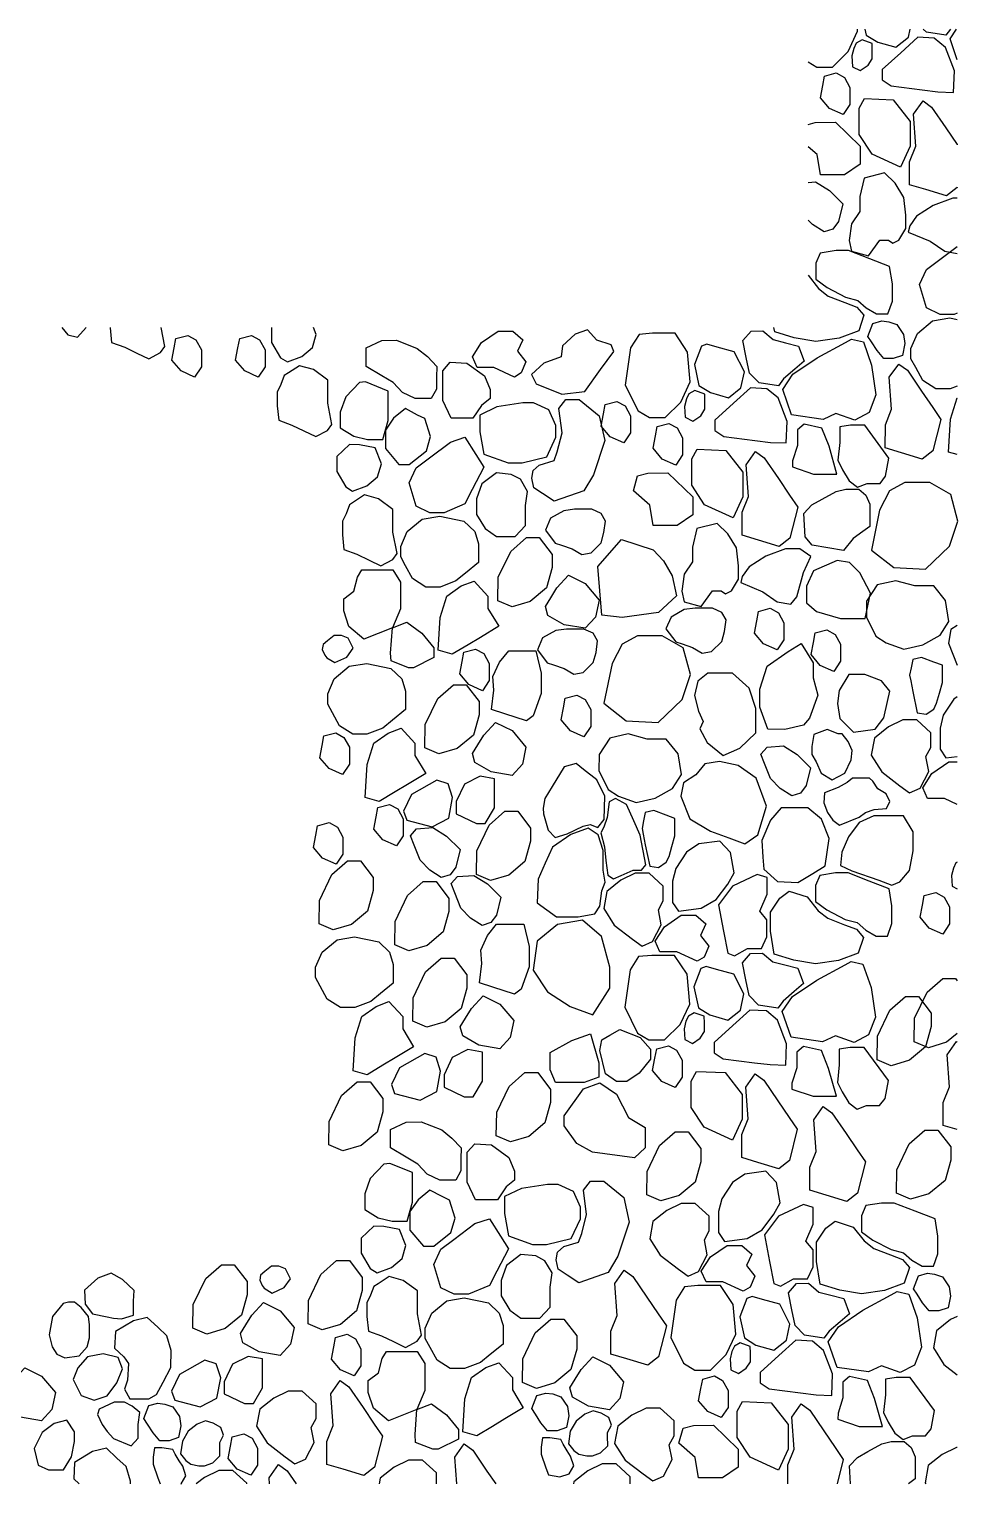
# Model space of a CAD drawing. Header units: millimetres. Extents: x -251401 to 377140, y -30451 to 275830.
# Drawn here: x 10486 to 12976, y -15117 to -11217 of the extents above; entities that cross this region are included whole.
import ezdxf

# ---------------------------------------------------------------- set-up
doc = ezdxf.new("R2010")
doc.units = ezdxf.units.MM

msp = doc.modelspace()

# ---------------------------------------------------------------- linework, layer by layer
at = {"layer": 'Defpoints', "color": 8}
for points in [[(12573.945, -11304.531), (12597.393, -11318.591), (12639.27, -11318.591), (12681.147, -11277.348), (12706.637, -11222.762), (12706.102, -11216.882)], [(12726.526, -11216.882), (12729.89, -11232.729), (12760.902, -11251.668), (12809.142, -11265.442), (12842.738, -11238.755), (12847.376, -11216.882)], [(12955.289, -11216.882), (12943.045, -11233.48), (12891.077, -11225.242), (12882.827, -11216.882)], [(12973.945, -11298.843), (12954.826, -11242.864), (12972.159, -11216.882)], [(12973.945, -11641.016), (12973.709, -11641.941), (12945.272, -11664.044), (12889.452, -11647.204), (12846.181, -11634.15), (12846.27, -11572.475), (12863.122, -11530.374), (12856.84, -11444.943), (12882.079, -11409.333), (12905.25, -11426.173), (12943.166, -11481.957), (12973.232, -11526.193), (12973.945, -11527.242)], [(12573.945, -11472.301), (12593.385, -11467.089), (12647.065, -11466.267), (12713.388, -11530.597), (12713.388, -11579.332), (12671.449, -11607.598), (12607.076, -11607.598), (12598.183, -11553.4), (12573.945, -11532.205)], [(12573.945, -11628.088), (12594.236, -11626.568), (12630.963, -11649.575), (12667.142, -11685.183), (12655.63, -11732.842), (12640.282, -11753.111), (12616.71, -11760.781), (12586.013, -11741.06), (12573.945, -11728.748)], [(12973.945, -11670.453), (12962.04, -11670.453), (12909.641, -11689.805), (12865.004, -11718.597), (12846.338, -11744.145), (12842.518, -11761.045), (12901.413, -11785.28), (12940.099, -11812.4), (12973.945, -11818.306)], [(12973.945, -11978.485), (12965.879, -11981.926), (12927.635, -11981.926), (12891.405, -11964.356), (12872.88, -11901.874), (12891.405, -11861.376), (12926.821, -11834.74), (12973.945, -11799.299)], [(12573.945, -11876.452), (12602.202, -11912.442), (12627.928, -11932.438), (12672.521, -11949.578), (12704.663, -11961.933), (12723.402, -11983.858), (12709.681, -12025.565), (12657.085, -12045.561), (12594.77, -12054.131), (12537.028, -12044.418), (12484.432, -12028.421), (12482.597, -12016.882)], [(12973.945, -12173.922), (12955.104, -12181.179), (12916.825, -12181.179), (12881.434, -12158.803), (12862.656, -12124.157), (12849.827, -12100.49), (12849.827, -12072.911), (12867.469, -12032.651), (12907.436, -11999.288), (12954.382, -11991.349), (12973.945, -11995.476)], [(10573.315, -12016.882), (10589.939, -12036.592), (10615.367, -12043.107), (10639.022, -12016.882)], [(10703.238, -12016.882), (10703.238, -12018.028), (10707.123, -12056.851), (10742.086, -12069.792), (10774.46, -12085.322), (10806.395, -12100.64), (10837.913, -12084.028), (10849.568, -12067.851), (10839.715, -12016.882)], [(11135.967, -12016.882), (11135.967, -12057.064), (11160.044, -12097.741), (11178.39, -12109.199), (11216.799, -12094.876), (11245.464, -12070.814), (11255.783, -12035.866), (11248.081, -12016.882)], [(12973.945, -12357.457), (12950.315, -12350.823), (12955.941, -12262.476), (12973.622, -12205.452), (12973.945, -12205.223)], [(12973.945, -12816.045), (12956.846, -12826.794), (12950.301, -12862.765), (12973.945, -12921.836)], [(12973.945, -13006.769), (12964.945, -13012.765), (12936.242, -13056.521), (12927.972, -13090.553), (12927.972, -13147.435), (12943.54, -13170.771), (12973.945, -13166.882)], [(12973.945, -13295.427), (12939.329, -13279.412), (12894.167, -13279.412), (12881.48, -13251.013), (12905.838, -13212.472), (12951, -13181.538), (12973.945, -13181.538)], [(12973.945, -13450.015), (12970.319, -13452.129), (12963.796, -13465.817), (12958.602, -13485.827), (12960.482, -13514.932), (12973.945, -13521.66)], [(12973.945, -13909.241), (12945.343, -13933.061), (12896.319, -13947.518), (12858.546, -13931.455), (12859.604, -13868.437), (12893.104, -13798.934), (12934.895, -13761.989), (12969.453, -13761.989), (12973.945, -13767.835)], [(12973.945, -14167.2), (12936.345, -14155.856), (12936.434, -14094.181), (12953.285, -14052.08), (12947.004, -13966.65), (12972.243, -13931.04), (12973.945, -13932.277)], [(12973.945, -14667.761), (12955.812, -14676.584), (12918.354, -14706.429), (12909.749, -14752.462), (12938.096, -14796.978), (12973.945, -14824.594)], [(12519.604, -15116.882), (12519.678, -15065.484), (12536.53, -15023.383), (12530.248, -14937.952), (12555.487, -14902.342), (12578.658, -14919.183), (12616.574, -14974.967), (12646.64, -15019.202), (12668.466, -15051.313), (12651.729, -15116.882)], [(11632.202, -15116.882), (11626.939, -15045.304), (11652.178, -15009.694), (11675.348, -15026.534), (11713.264, -15082.318), (11736.757, -15116.882)], [(12687.486, -15116.882), (12685.013, -15068.359), (12706.267, -15045.655), (12734.116, -15030.274), (12771.319, -15009.728), (12797.044, -15003.34), (12831.794, -15003.34), (12850.616, -15019.618), (12861.429, -15043.962), (12861.429, -15103.543), (12842.907, -15116.848), (12842.86, -15116.882)], [(10757.474, -15116.882), (10757.721, -15109.859), (10745.635, -15070.404), (10721.463, -15047.858), (10692.924, -15021.239), (10656.199, -15030.144), (10607.855, -15059.131), (10605.438, -15103.417), (10619.84, -15116.882)], [(10892.71, -15116.882), (10893.713, -15116.557), (10906.273, -15095.516), (10897.777, -15069.676), (10888.542, -15054.909), (10877.585, -15037.389), (10871.181, -15025.008), (10841.999, -15019.84), (10822.421, -15020.209), (10818.358, -15045.312), (10818.358, -15063.769), (10830.917, -15101.053), (10837.382, -15116.882)], [(11578.151, -15116.882), (11578.151, -15087.445), (11540.693, -15053.047), (11503.235, -15053.047), (11464.765, -15071.764), (11427.307, -15101.609), (11424.452, -15116.882)], [(12973.945, -15019.27), (12972.169, -15019.27), (12933.699, -15037.987), (12896.241, -15067.832), (12887.636, -15113.865), (12889.556, -15116.882)], [(11069.27, -15116.882), (11069.27, -15115.077), (11031.812, -15080.679), (10994.355, -15080.679), (10955.884, -15099.395), (10933.938, -15116.882)], [(11130.342, -15116.882), (11129.139, -15100.524), (11154.378, -15064.914), (11177.549, -15081.754), (11201.425, -15116.882)], [(12096.714, -15116.882), (12096.714, -15097.519), (12059.256, -15063.12), (12021.798, -15063.12), (11983.328, -15081.837), (11945.87, -15111.683), (11944.898, -15116.882)]]:
    msp.add_lwpolyline(points, dxfattribs=at)
for points in [[(12691.398, -11288.669), (12693.277, -11317.774), (12713.946, -11328.102), (12734.746, -11313.958), (12746.16, -11296.359), (12746.16, -11272.569), (12745.508, -11255.297), (12718.767, -11245.845), (12703.114, -11254.971), (12696.592, -11268.658)], [(12867.941, -11238.854), (12822.398, -11280.074), (12772.267, -11325.446), (12772.267, -11353.067), (12796.619, -11369.383), (12879.972, -11379.688), (12922.166, -11384.905), (12964.183, -11386.558), (12966.457, -11328.773), (12942.302, -11265.829), (12912.106, -11241.085)], [(12649.436, -11334.345), (12671.447, -11346.39), (12686.121, -11373.101), (12686.121, -11418.666), (12667.778, -11445.9), (12631.617, -11429.664), (12606.985, -11400.859), (12613.274, -11367.864), (12618.077, -11342.665)], [(12724.861, -11403.068), (12801.916, -11406.322), (12847.499, -11464.89), (12847.499, -11531.049), (12821.452, -11587.447), (12745.351, -11552.301), (12710.752, -11499.596), (12710.752, -11429.098)], [(12690.171, -11812.455), (12736.066, -11824.741), (12766.39, -11782.971), (12789.337, -11782.971), (12801.487, -11790.564), (12817.678, -11782.878), (12835.893, -11751.73), (12835.893, -11715.728), (12831.03, -11667.913), (12807.553, -11629.888), (12779.218, -11602.38), (12724.168, -11616.134), (12712.429, -11665.89), (12712.429, -11705.533), (12690.166, -11738.704), (12684.499, -11784.01)], [(12606.579, -11817.794), (12595.097, -11844.715), (12595.097, -11887.525), (12625.569, -11910.033), (12674.589, -11935.631), (12707.27, -11944.016), (12729.793, -11964.318), (12757.615, -11980.206), (12788.087, -11980.206), (12800.011, -11946.664), (12800.011, -11899.441), (12792.504, -11853.542), (12739.067, -11832.799), (12682.371, -11810.791), (12648.975, -11810.791)], [(12747.815, -12005.861), (12772.053, -11999.016), (12790.495, -12001.649), (12812.099, -12009.021), (12830.014, -12035.349), (12833.702, -12060.098), (12827.379, -12091.693), (12802.087, -12100.118), (12776.795, -12100.118), (12758.88, -12078.528), (12744.127, -12055.359), (12734.116, -12040.615)], [(10910.949, -12037.984), (10932.96, -12050.029), (10947.634, -12076.74), (10947.634, -12122.305), (10929.291, -12149.539), (10893.13, -12133.303), (10868.498, -12104.498), (10874.787, -12071.503), (10879.59, -12046.304)], [(11081.762, -12037.984), (11103.773, -12050.029), (11118.447, -12076.74), (11118.447, -12122.305), (11100.104, -12149.539), (11063.943, -12133.303), (11039.311, -12104.498), (11045.6, -12071.503), (11050.403, -12046.304)], [(11786.746, -12149.539), (11731.942, -12124.184), (11686.779, -12124.184), (11674.093, -12095.785), (11698.45, -12057.244), (11743.613, -12026.31), (11782.686, -12026.31), (11809.58, -12049.638), (11795.288, -12080.651), (11817.399, -12108.806), (11805.274, -12138.387)], [(12046.433, -12063.384), (12008.022, -12050.898), (11982.343, -12023.506), (11949.352, -12034.56), (11916.055, -12065.775), (11912.225, -12095.797), (11865.268, -12112.717), (11832.712, -12143.238), (11845.209, -12167.691), (11913.589, -12195.401), (11975.551, -12188.089), (12017.974, -12129.537), (12053.264, -12080.831)], [(12120.827, -12035.214), (12098.371, -12070.998), (12083.805, -12171.073), (12118.399, -12240.216), (12148.745, -12258.411), (12190.622, -12258.411), (12232.498, -12217.168), (12257.988, -12162.582), (12250.705, -12082.522), (12217.325, -12032.181), (12156.635, -12032.181)], [(12421.219, -12026.618), (12452.822, -12025.735), (12480.419, -12049.374), (12513.033, -12057.612), (12548.009, -12066.446), (12563.209, -12107.397), (12538.121, -12128.887), (12508.339, -12154.398), (12494.396, -12173.3), (12442.428, -12165.062), (12416.982, -12139.274), (12408.38, -12097.01), (12399.119, -12051.505)], [(12506.177, -12182.684), (12533.15, -12142.251), (12598.655, -12097.968), (12674.237, -12056.783), (12690.604, -12047.864), (12722.291, -12055.356), (12744.178, -12118.119), (12755.597, -12197.049), (12737.517, -12245.073), (12698.978, -12265.043), (12648.544, -12247.45), (12614.287, -12263.616), (12529.597, -12251.254)], [(11431.269, -12051.717), (11471.101, -12051.149), (11526.297, -12072.758), (11553.611, -12094.936), (11578.648, -12121.094), (11577.51, -12150.096), (11577.51, -12182.51), (11563.853, -12207.531), (11521.176, -12207.531), (11487.034, -12191.04), (11461.997, -12164.312), (11431.269, -12146.115), (11389.029, -12121.1), (11389.029, -12093.798), (11389.029, -12071.62)], [(12288.133, -12066.661), (12269.181, -12115.731), (12281.242, -12172.549), (12312.253, -12191.488), (12360.494, -12205.262), (12394.09, -12178.575), (12403.272, -12135.272), (12376.041, -12082.123), (12330.091, -12069.367), (12302.222, -12061.631)], [(11160.906, -12169.762), (11151.194, -12189.821), (11151.194, -12226.703), (11155.079, -12265.526), (11190.042, -12278.467), (11222.416, -12293.997), (11254.35, -12309.315), (11285.869, -12292.702), (11297.523, -12276.526), (11286.516, -12219.585), (11286.516, -12194.997), (11286.516, -12158.115), (11248.315, -12129.645), (11210.762, -12119.292), (11180.977, -12138.703), (11169.859, -12145.95)], [(11659.657, -12112.483), (11706.488, -12146.323), (11721.617, -12183.043), (11721.617, -12207.523), (11698.563, -12225.523), (11675.508, -12260.083), (11632.28, -12260.083), (11617.15, -12260.083), (11594.815, -12212.563), (11594.815, -12172.963), (11594.815, -12132.643), (11614.988, -12109.603)], [(12816.884, -12114.748), (12840.055, -12131.588), (12877.971, -12187.372), (12908.037, -12231.608), (12929.863, -12263.719), (12908.514, -12347.356), (12880.077, -12369.459), (12824.257, -12352.619), (12780.986, -12339.565), (12781.075, -12277.89), (12797.927, -12235.789), (12791.645, -12150.358)], [(11371.488, -12164.708), (11334.561, -12203.057), (11320.081, -12243.578), (11320.081, -12285.545), (11356.283, -12307.976), (11393.21, -12317.383), (11433.756, -12317.383), (11448.237, -12266.009), (11448.237, -12216.082), (11448.237, -12187.139), (11387.417, -12162.537)], [(12242.749, -12228.489), (12244.628, -12257.594), (12265.297, -12267.922), (12286.098, -12253.778), (12297.512, -12236.179), (12297.512, -12212.389), (12296.859, -12195.116), (12270.119, -12185.665), (12254.465, -12194.79), (12247.943, -12208.478)], [(12419.293, -12178.674), (12373.75, -12219.894), (12323.618, -12265.266), (12323.618, -12292.887), (12347.971, -12309.203), (12431.323, -12319.508), (12473.517, -12324.724), (12515.535, -12326.378), (12517.808, -12268.593), (12493.653, -12205.649), (12463.458, -12180.905)], [(11494.577, -12234.171), (11462.718, -12260.22), (11440.997, -12291.696), (11440.997, -12341.261), (11477.199, -12383.952), (11504.713, -12383.952), (11551.052, -12347.773), (11561.913, -12309.423), (11546.708, -12260.944), (11527.159, -12251.537)], [(11739.652, -12229.251), (11694.263, -12251.571), (11694.263, -12296.931), (11705.07, -12356.691), (11769.912, -12379.731), (11807.376, -12379.731), (11873.659, -12363.891), (11898.155, -12310.611), (11898.155, -12279.651), (11879.423, -12237.891), (11838.356, -12219.171), (11809.538, -12219.171)], [(11833.281, -12420.947), (11836.814, -12400.372), (11853.142, -12385.473), (11892.898, -12373.767), (11901.772, -12350), (11914.658, -12299.605), (11906.144, -12233.803), (11924.875, -12209.979), (11960.636, -12209.979), (12013.992, -12253.657), (12028.75, -12320.026), (11998.666, -12411.354), (11972.556, -12455.032), (11893.656, -12482.26), (11862.437, -12461.839), (11838.74, -12446.338)], [(12061.576, -12214.815), (12083.587, -12226.86), (12098.262, -12253.571), (12098.262, -12299.136), (12079.919, -12326.37), (12043.758, -12310.134), (12019.126, -12281.329), (12025.415, -12248.334), (12030.218, -12223.135)], [(12200.787, -12274.164), (12222.798, -12286.21), (12237.472, -12312.921), (12237.472, -12358.486), (12219.13, -12385.72), (12182.968, -12369.484), (12158.337, -12340.679), (12164.626, -12307.683), (12169.429, -12282.485)], [(12531.968, -12390.221), (12588.634, -12409.594), (12651.265, -12409.594), (12630.388, -12335.082), (12610.958, -12286.767), (12563.085, -12275.726), (12545.408, -12291.183), (12545.408, -12333.137), (12532.151, -12374.355)], [(12666.186, -12398.056), (12684.491, -12427.456), (12706.718, -12444.442), (12732.214, -12434.642), (12766.862, -12434.642), (12781.898, -12415.696), (12790.397, -12367.35), (12725.676, -12278.499), (12687.759, -12278.499), (12658.995, -12283.072), (12658.995, -12324.885), (12654.109, -12372.452)], [(11523.615, -12495.703), (11505.089, -12433.22), (11523.615, -12392.723), (11559.031, -12366.087), (11615.076, -12323.936), (11654.235, -12310.791), (11683.528, -12357.142), (11704.969, -12391.067), (11673.764, -12451.47), (11654.202, -12489.335), (11598.089, -12513.272), (11559.845, -12513.272)], [(11344.352, -12330.547), (11310.528, -12362.63), (11310.528, -12403.307), (11334.606, -12443.983), (11352.951, -12455.442), (11391.361, -12441.119), (11420.025, -12417.057), (11430.344, -12382.109), (11413.146, -12339.714), (11371.296, -12331.12)], [(12276.212, -12342.888), (12353.268, -12346.142), (12398.85, -12404.709), (12398.85, -12470.869), (12372.803, -12527.267), (12296.702, -12492.121), (12262.103, -12439.416), (12262.103, -12368.918)], [(12433.431, -12349.153), (12456.601, -12365.993), (12494.517, -12421.777), (12524.584, -12466.013), (12546.409, -12498.124), (12525.06, -12581.761), (12496.624, -12603.864), (12440.803, -12587.024), (12397.532, -12573.97), (12397.621, -12512.294), (12414.473, -12470.193), (12408.192, -12384.763)], [(11738.436, -12406.603), (11699.646, -12436.247), (11685.385, -12476.152), (11685.385, -12517.768), (11708.773, -12555.963), (11738.436, -12577.056), (11789.206, -12577.056), (11816.587, -12547.412), (11816.587, -12493.825), (11822.292, -12456.2), (11802.896, -12423.706), (11778.367, -12410.594)], [(12198.416, -12406.086), (12264.739, -12470.417), (12264.739, -12519.152), (12222.8, -12547.418), (12158.428, -12547.418), (12149.534, -12493.22), (12105.665, -12454.859), (12116.633, -12414.444), (12144.736, -12406.909)], [(12765.769, -12506.957), (12743.567, -12613.456), (12803.512, -12660.05), (12888.989, -12664.487), (12953.375, -12603.472), (12975.577, -12535.8), (12956.705, -12464.8), (12900.09, -12432.629), (12833.484, -12432.629), (12792.411, -12454.816)], [(11335.467, -12516.005), (11325.755, -12536.063), (11325.755, -12572.946), (11329.64, -12611.769), (11364.604, -12624.71), (11396.978, -12640.239), (11428.912, -12655.558), (11460.43, -12638.945), (11472.085, -12622.769), (11461.078, -12565.828), (11461.078, -12541.24), (11461.078, -12504.358), (11422.877, -12475.887), (11385.323, -12465.534), (11355.539, -12484.946), (11344.42, -12492.193)], [(12566.155, -12577.953), (12562.957, -12515.17), (12584.21, -12492.465), (12612.06, -12477.085), (12649.262, -12456.539), (12674.987, -12450.151), (12709.737, -12450.151), (12728.559, -12466.429), (12739.373, -12490.773), (12739.373, -12550.354), (12720.85, -12563.658), (12695.112, -12582.146), (12669.334, -12614.563), (12627.079, -12607.621), (12584.833, -12600.681)], [(11918.963, -12508.016), (11883.313, -12528.236), (11869.824, -12560.012), (11895.838, -12594.676), (11913.182, -12600.453), (11941.218, -12609.792), (11967.138, -12625.488), (11992.19, -12620.673), (12019.168, -12593.713), (12026.876, -12566.752), (12030.73, -12535.939), (12019.168, -12515.719), (11994.117, -12504.164), (11947.868, -12504.164)], [(11499.678, -12563.997), (11539.645, -12530.635), (11586.592, -12522.695), (11651.595, -12536.409), (11680.485, -12563.837), (11690.597, -12597.039), (11690.597, -12646.842), (11655.928, -12674.992), (11629.909, -12696.119), (11587.314, -12712.525), (11549.035, -12712.525), (11513.644, -12690.149), (11494.865, -12655.504), (11482.037, -12631.836), (11482.037, -12604.257)], [(12241.523, -12752.275), (12287.418, -12764.56), (12317.741, -12722.79), (12340.688, -12722.79), (12352.838, -12730.384), (12369.03, -12722.698), (12387.245, -12691.55), (12387.245, -12655.548), (12382.382, -12607.732), (12358.904, -12569.708), (12330.57, -12542.2), (12275.519, -12555.954), (12263.78, -12605.71), (12263.78, -12645.353), (12241.518, -12678.523), (12235.85, -12723.829)], [(11743.626, -12686.456), (11777.125, -12616.953), (11818.916, -12580.008), (11853.474, -12580.008), (11888.032, -12624.985), (11888.032, -12660.324), (11872.763, -12714.938), (11829.364, -12751.08), (11780.34, -12765.537), (11742.567, -12749.474)], [(12021.447, -12788.267), (12010.305, -12657.128), (12073.441, -12585.373), (12158.861, -12612.591), (12186.096, -12642.282), (12209.298, -12682.387), (12221.479, -12736.293), (12172.757, -12780.636), (12075.314, -12794.547)], [(12393.87, -12700.865), (12452.764, -12725.1), (12491.45, -12752.22), (12527.826, -12758.568), (12543.994, -12738.949), (12561.893, -12673.745), (12581.524, -12630.468), (12552.077, -12610.272), (12513.391, -12610.272), (12460.992, -12629.625), (12416.355, -12658.417), (12397.689, -12683.965)], [(11377.873, -12666.671), (11460.58, -12666.671), (11481.257, -12699.142), (11481.257, -12771.464), (11459.896, -12822.059), (11383.303, -12852.677), (11343.183, -12818.415), (11329.323, -12776.133), (11329.323, -12744.058), (11356.313, -12723.647), (11366.526, -12685.739)], [(12651.574, -12641.26), (12588.566, -12669.234), (12569.929, -12710.065), (12569.929, -12755.193), (12596.45, -12778.116), (12660.962, -12796.74), (12726.907, -12796.74), (12741.243, -12729.406), (12712.571, -12674.248), (12684.881, -12647.005)], [(11582.525, -12882.17), (11588.151, -12793.823), (11605.831, -12736.799), (11644.408, -12709.491), (11678.966, -12696.641), (11715.935, -12736.799), (11715.935, -12769.728), (11744.867, -12817.917), (11695.6, -12847.497), (11662.637, -12867.287), (11620.222, -12892.752)], [(11931.636, -12680.875), (11976.197, -12703.141), (12013.597, -12747.674), (12004.048, -12793.002), (11976.197, -12823.22), (11919.998, -12813.532), (11876.765, -12788.787), (11870.083, -12764.435), (11884.232, -12741.262), (11900.381, -12714.815)], [(12755.249, -12844.459), (12783.352, -12862.16), (12830.617, -12879.336), (12881.318, -12867.313), (12927.723, -12841.549), (12951.356, -12804.621), (12942.455, -12748.759), (12910.795, -12709.404), (12859.832, -12709.404), (12808.868, -12695.514), (12759.449, -12707.089), (12730.878, -12750.303), (12730.128, -12793.491)], [(12242.225, -12772.827), (12206.576, -12793.048), (12193.086, -12824.823), (12219.101, -12859.487), (12236.444, -12865.264), (12264.481, -12874.604), (12290.401, -12890.299), (12315.452, -12885.485), (12342.43, -12858.524), (12350.138, -12831.563), (12353.993, -12800.751), (12342.43, -12780.53), (12317.379, -12768.976), (12271.131, -12768.976)], [(12472.634, -12769.669), (12494.645, -12781.715), (12509.319, -12808.426), (12509.319, -12853.991), (12490.977, -12881.225), (12454.815, -12864.989), (12430.184, -12836.184), (12436.473, -12803.188), (12441.276, -12777.99)], [(11454.622, -12889.567), (11459.896, -12822.059), (11498.57, -12806.6), (11539.008, -12836.559), (11571.155, -12875.913), (11571.155, -12901.614), (11516.505, -12928.922), (11502.843, -12928.922), (11456.229, -12910.449)], [(11897.639, -12828.96), (11861.989, -12849.181), (11848.5, -12880.956), (11874.515, -12915.62), (11891.858, -12921.397), (11919.895, -12930.736), (11945.815, -12946.432), (11970.866, -12941.618), (11997.844, -12914.657), (12005.552, -12887.696), (12009.406, -12856.884), (11997.844, -12836.663), (11972.793, -12825.109), (11926.545, -12825.109)], [(12624.499, -12827.37), (12646.51, -12839.415), (12661.184, -12866.126), (12661.184, -12911.691), (12642.842, -12938.925), (12606.68, -12922.689), (12582.049, -12893.884), (12588.338, -12860.889), (12593.14, -12835.69)], [(11305.277, -12914.743), (11337.173, -12900.198), (11354.824, -12876.678), (11340.889, -12849.755), (11322.928, -12842.947), (11303.419, -12842.947), (11285.459, -12856.873), (11274.31, -12866.775), (11271.833, -12880.392), (11278.646, -12894.937), (11283.6, -12902.055)], [(12048.625, -12917.821), (12026.423, -13024.32), (12086.368, -13070.914), (12171.845, -13075.351), (12236.231, -13014.336), (12258.433, -12946.664), (12239.561, -12875.664), (12182.946, -12843.493), (12116.34, -12843.493), (12075.267, -12865.68)], [(12465.893, -13093.308), (12444.686, -13034.715), (12444.686, -12986.096), (12464.646, -12925.01), (12520.781, -12885.117), (12555.711, -12863.924), (12587.382, -12916.123), (12587.382, -12956.176), (12599.996, -13002.302), (12578.165, -13064.012), (12561.948, -13082.711), (12512.049, -13094.555)], [(11682.574, -12878.872), (11704.585, -12890.917), (11719.26, -12917.628), (11719.26, -12963.193), (11700.917, -12990.427), (11664.756, -12974.191), (11640.124, -12945.386), (11646.413, -12912.391), (11651.216, -12887.192)], [(11732.036, -12989.369), (11729.168, -12952.831), (11747.091, -12914.143), (11771.466, -12883.336), (11798.708, -12883.336), (11844.589, -12883.336), (11858.928, -12943.517), (11858.928, -12997.966), (11837.421, -13058.147), (11819.498, -13071.042), (11761.429, -13052.415), (11725.669, -13040.944)], [(12866.501, -13049.754), (12890.382, -13053.28), (12911.007, -13039.72), (12918.605, -13024.261), (12926.204, -12996.87), (12934.037, -12968.634), (12934.037, -12922.241), (12911.014, -12913.563), (12877.97, -12901.106), (12854.568, -12906.511), (12850.226, -12928.75), (12846.263, -12949.046), (12849.101, -12964.263), (12854.463, -12993.016)], [(11303.847, -12958.473), (11343.814, -12925.111), (11390.76, -12917.171), (11455.763, -12930.885), (11484.654, -12958.313), (11494.765, -12991.515), (11494.765, -13041.318), (11460.097, -13069.468), (11434.077, -13090.595), (11391.483, -13107.001), (11353.203, -13107.001), (11317.812, -13084.626), (11299.034, -13049.98), (11286.205, -13026.312), (11286.205, -12998.733)], [(12303.386, -13128.919), (12346.351, -13164.453), (12390.798, -13144.219), (12434.258, -13103.749), (12434.258, -13038.109), (12416.479, -12983.327), (12371.044, -12943.844), (12305.362, -12943.844), (12278.2, -12964.572), (12269.804, -13003.561), (12280.175, -13045.512), (12292.521, -13073.15), (12283.632, -13092.397)], [(12771.111, -12964.18), (12725.95, -12947.366), (12683.446, -12947.366), (12656.881, -12989.842), (12652.453, -13025.24), (12658.652, -13065.062), (12695.843, -13101.344), (12753.401, -13093.38), (12777.31, -13063.292), (12787.05, -13019.045), (12792.974, -12992.137)], [(11547.794, -13080.932), (11581.293, -13011.429), (11623.085, -12974.484), (11657.643, -12974.484), (11692.201, -13019.461), (11692.201, -13054.8), (11676.931, -13109.414), (11633.532, -13145.556), (11584.508, -13160.013), (11546.735, -13143.95)], [(11954.516, -13002.476), (11976.527, -13014.522), (11991.201, -13041.232), (11991.201, -13086.797), (11972.859, -13114.032), (11936.697, -13097.796), (11912.066, -13068.99), (11918.355, -13035.995), (11923.157, -13010.797)], [(11307.669, -13103.51), (11329.681, -13115.556), (11344.355, -13142.267), (11344.355, -13187.832), (11326.012, -13215.066), (11289.851, -13198.83), (11265.219, -13170.025), (11271.508, -13137.029), (11276.311, -13111.831)], [(11386.693, -13276.646), (11392.319, -13188.299), (11410, -13131.275), (11448.576, -13103.967), (11483.134, -13091.117), (11520.104, -13131.275), (11520.104, -13164.204), (11549.036, -13212.393), (11499.769, -13241.973), (11466.805, -13261.763), (11424.391, -13287.229)], [(11735.804, -13075.351), (11780.366, -13097.618), (11817.765, -13142.15), (11808.217, -13187.478), (11780.366, -13217.697), (11724.166, -13208.008), (11680.933, -13183.263), (11674.252, -13158.911), (11688.401, -13135.738), (11704.549, -13109.291)], [(12625.198, -13094.191), (12589.424, -13108.143), (12584.189, -13139.97), (12584.189, -13161.334), (12595.532, -13181.39), (12608.62, -13211.909), (12638.287, -13229.349), (12672.316, -13211.909), (12689.768, -13176.158), (12691.949, -13150.434), (12681.478, -13126.891), (12665.336, -13106.399), (12654.429, -13106.399)], [(12845.947, -13264.288), (12874.294, -13251.642), (12897.579, -13207.126), (12889.986, -13167.163), (12902.64, -13142.882), (12902.64, -13103.425), (12865.183, -13069.027), (12827.725, -13069.027), (12789.254, -13087.743), (12751.797, -13117.589), (12743.191, -13163.622), (12771.538, -13208.138), (12820.132, -13245.571)], [(12038.105, -13255.323), (12066.208, -13273.024), (12113.473, -13290.2), (12164.174, -13278.177), (12210.579, -13252.413), (12234.212, -13215.485), (12225.311, -13159.623), (12193.651, -13120.268), (12142.688, -13120.268), (12091.724, -13106.378), (12042.305, -13117.953), (12013.734, -13161.167), (12012.984, -13204.355)], [(12463.914, -13141.778), (12507.767, -13138.491), (12544.495, -13161.499), (12580.673, -13197.107), (12569.162, -13244.766), (12553.813, -13265.035), (12530.242, -13272.704), (12499.545, -13252.983), (12473.233, -13226.141), (12457.336, -13185.603), (12447.562, -13160.679)], [(12233.157, -13273.629), (12257.154, -13333.581), (12312.782, -13367.372), (12361.32, -13385.358), (12404.424, -13401.33), (12439.309, -13377.183), (12462.76, -13299.79), (12434.4, -13225.122), (12386.953, -13190.786), (12336.779, -13179.886), (12297.511, -13186.971), (12273.515, -13216.402), (12239.702, -13237.658)], [(11694.952, -13219.845), (11652.738, -13240.623), (11630.687, -13287.846), (11630.687, -13320.587), (11684.871, -13346.402), (11708.813, -13346.402), (11733.384, -13304.217), (11733.384, -13256.364), (11733.384, -13226.771)], [(11864.069, -13305.442), (11864.342, -13321.016), (11877.192, -13364.459), (11896.057, -13384.405), (11928.592, -13374.295), (11970.76, -13353.806), (11989.898, -13348.888), (12010.677, -13357.358), (12027.629, -13336.046), (12029.45, -13273.313), (12007.59, -13229.621), (11972.177, -13201.658), (11952.015, -13185.738), (11920.58, -13194.567), (11888.227, -13246.997), (11868.29, -13279.308)], [(11579.023, -13230.549), (11510.978, -13268.327), (11489.556, -13313.661), (11498.377, -13337.587), (11566.475, -13355.223), (11611.155, -13331.921), (11621.236, -13277.142), (11609.265, -13239.994)], [(12654.283, -13250.029), (12618.367, -13264.263), (12616.509, -13291.491), (12626.417, -13316.864), (12640.04, -13337.904), (12657.999, -13350.9), (12710.634, -13329.86), (12727.973, -13316.864), (12750.885, -13308.819), (12784.324, -13306.344), (12792.993, -13287.16), (12783.705, -13266.738), (12760.793, -13253.123), (12747.169, -13232.702), (12738.5, -13224.657), (12711.253, -13224.657), (12693.295, -13224.657), (12679.053, -13236.415)], [(11452.183, -13295.125), (11474.194, -13307.171), (11488.869, -13333.881), (11488.869, -13379.446), (11470.526, -13406.681), (11434.365, -13390.445), (11409.733, -13361.639), (11416.022, -13328.644), (11420.825, -13303.446)], [(12036.988, -13485.034), (12052.313, -13495.142), (12072.848, -13485.953), (12105.257, -13471.451), (12127.711, -13471.451), (12138.745, -13456.854), (12124.061, -13377.857), (12106.986, -13339.326), (12087.397, -13295.12), (12057.964, -13279.876), (12040.338, -13288.684), (12035.434, -13330.05), (12026.456, -13356.422), (12018.022, -13371.647), (12028.361, -13409.261), (12031.898, -13445.964)], [(11685.822, -13420.209), (11719.321, -13350.706), (11761.113, -13313.761), (11795.671, -13313.761), (11830.229, -13358.737), (11830.229, -13394.076), (11814.959, -13448.691), (11771.56, -13484.832), (11722.536, -13499.289), (11684.763, -13483.226)], [(12149.357, -13460.618), (12173.238, -13464.144), (12193.863, -13450.584), (12201.461, -13435.125), (12209.06, -13407.734), (12216.893, -13379.498), (12216.893, -13333.105), (12193.87, -13324.427), (12160.826, -13311.97), (12137.424, -13317.375), (12133.082, -13339.614), (12129.119, -13359.91), (12131.957, -13375.127), (12137.319, -13403.88)], [(12452.448, -13436.984), (12455.237, -13469.313), (12492.05, -13502.2), (12546.711, -13504.987), (12586.871, -13480.461), (12619.696, -13460.414), (12630.934, -13386.817), (12610.297, -13334.978), (12573.484, -13304.878), (12502.09, -13304.878), (12473.086, -13337.765), (12450.217, -13391.834)], [(12660.777, -13458.679), (12690.977, -13473.027), (12763.259, -13498.755), (12798.736, -13511.382), (12820.193, -13502.713), (12845.937, -13472.533), (12855.344, -13419.593), (12855.344, -13368.633), (12829.6, -13325.589), (12750.387, -13325.589), (12711.275, -13343.4), (12682.56, -13381.991), (12664.242, -13423.057)], [(11290.441, -13344.094), (11312.452, -13356.14), (11327.126, -13382.851), (11327.126, -13428.416), (11308.783, -13455.65), (11272.622, -13439.414), (11247.99, -13410.609), (11254.279, -13377.613), (11259.082, -13352.415)], [(11524.399, -13360.636), (11568.252, -13357.349), (11604.979, -13380.357), (11641.158, -13415.964), (11629.647, -13463.624), (11614.298, -13483.893), (11590.727, -13491.562), (11560.03, -13471.841), (11533.718, -13444.998), (11517.821, -13404.46), (11508.047, -13379.537)], [(11848.007, -13559.119), (11899.587, -13596.391), (11957.354, -13596.391), (12002.171, -13588.883), (12015.889, -13567.732), (12020.984, -13526.606), (12030.39, -13503.888), (12024.512, -13471.379), (12024.512, -13418.769), (12011.569, -13376.467), (11984.525, -13358.841), (11938.277, -13376.075), (11888.501, -13409.76), (11869.296, -13453.237), (11850.653, -13495.44)], [(12226.396, -13581.635), (12287.207, -13573.856), (12327.585, -13550.52), (12359.207, -13509.195), (12375.747, -13478.567), (12366.018, -13424.116), (12337.315, -13393.487), (12281.369, -13401.265), (12247.801, -13423.629), (12219.098, -13467.385), (12210.828, -13501.417), (12210.828, -13558.299)], [(11264.127, -13552.624), (11297.627, -13483.121), (11339.418, -13446.175), (11373.976, -13446.175), (11408.534, -13491.152), (11408.534, -13526.491), (11393.264, -13581.105), (11349.866, -13617.247), (11300.841, -13631.704), (11263.068, -13615.641)], [(11633.779, -13488.833), (11677.632, -13485.546), (11714.359, -13508.554), (11750.538, -13544.161), (11739.027, -13591.821), (11723.678, -13612.09), (11700.107, -13619.759), (11669.409, -13600.038), (11643.098, -13573.195), (11627.201, -13532.657), (11617.427, -13507.734)], [(12128.803, -13675.152), (12157.15, -13662.506), (12180.435, -13617.99), (12172.842, -13578.027), (12185.496, -13553.746), (12185.496, -13514.289), (12148.039, -13479.891), (12110.581, -13479.891), (12072.11, -13498.607), (12034.653, -13528.453), (12026.047, -13574.486), (12054.394, -13619.002), (12102.988, -13656.435)], [(12376.394, -13701.399), (12411.774, -13681.916), (12449.32, -13681.916), (12463.82, -13650.287), (12463.82, -13604.647), (12444.537, -13581.319), (12464.309, -13535.491), (12464.309, -13490.865), (12437.922, -13483.258), (12370.939, -13514.192), (12333.896, -13564.396), (12347.597, -13635.393), (12358.994, -13694.449)], [(12605.288, -13485.996), (12593.806, -13512.918), (12593.806, -13555.728), (12624.278, -13578.236), (12673.299, -13603.833), (12705.979, -13612.219), (12728.502, -13632.52), (12756.325, -13648.409), (12786.797, -13648.409), (12798.721, -13614.867), (12798.721, -13567.644), (12791.213, -13521.744), (12737.776, -13501.002), (12681.081, -13478.994), (12647.684, -13478.994)], [(11466.942, -13608.8), (11500.442, -13539.297), (11542.233, -13502.352), (11576.791, -13502.352), (11611.349, -13547.328), (11611.349, -13582.667), (11596.079, -13637.282), (11552.681, -13673.424), (11503.657, -13687.88), (11465.884, -13671.817)], [(12523.216, -13527.602), (12571.754, -13543.508), (12600.911, -13580.645), (12626.637, -13600.641), (12671.23, -13617.781), (12703.373, -13630.135), (12722.111, -13652.06), (12708.39, -13693.767), (12655.794, -13713.763), (12593.479, -13722.333), (12535.738, -13712.621), (12483.142, -13696.624), (12473.423, -13635.492), (12473.423, -13584.072), (12498.577, -13546.365)], [(12916.64, -13531.503), (12938.652, -13543.549), (12953.326, -13570.259), (12953.326, -13615.824), (12934.983, -13643.059), (12898.822, -13626.823), (12874.19, -13598.017), (12880.479, -13565.022), (12885.282, -13539.824)], [(11997, -13859.055), (12042.392, -13787.499), (12042.392, -13731.276), (12020.655, -13649.498), (11968.871, -13606.053), (11902.383, -13616.914), (11848.041, -13662.276), (11837.173, -13739.582), (11875.532, -13797.721), (11936.266, -13837.333)], [(12276.989, -13715.631), (12222.185, -13690.275), (12177.023, -13690.275), (12164.336, -13661.877), (12188.694, -13623.336), (12233.856, -13592.402), (12272.93, -13592.402), (12299.824, -13615.729), (12285.531, -13646.743), (12307.642, -13674.898), (12295.517, -13704.479)], [(11699.436, -13722.222), (11696.568, -13685.684), (11714.491, -13646.997), (11738.866, -13616.19), (11766.108, -13616.19), (11811.989, -13616.19), (11826.327, -13676.371), (11826.327, -13730.82), (11804.82, -13791), (11786.898, -13803.896), (11728.829, -13785.269), (11693.069, -13773.798)], [(11271.247, -13691.327), (11311.214, -13657.964), (11358.16, -13650.025), (11423.163, -13663.739), (11452.054, -13691.167), (11462.165, -13724.369), (11462.165, -13774.172), (11427.497, -13802.322), (11401.477, -13823.449), (11358.883, -13839.854), (11320.603, -13839.854), (11285.212, -13817.479), (11266.434, -13782.833), (11253.605, -13759.166), (11253.605, -13731.587)], [(11515.194, -13813.786), (11548.693, -13744.283), (11590.485, -13707.338), (11625.043, -13707.338), (11659.601, -13752.315), (11659.601, -13787.653), (11644.331, -13842.268), (11600.932, -13878.41), (11551.908, -13892.867), (11514.135, -13876.804)], [(12119.536, -13703.416), (12097.081, -13739.201), (12082.515, -13839.275), (12117.109, -13908.418), (12147.454, -13926.614), (12189.331, -13926.614), (12231.208, -13885.371), (12256.698, -13830.784), (12249.415, -13750.724), (12216.035, -13700.384), (12155.344, -13700.384)], [(12419.928, -13694.82), (12451.531, -13693.938), (12479.128, -13717.577), (12511.743, -13725.814), (12546.718, -13734.649), (12561.918, -13775.6), (12536.83, -13797.09), (12507.049, -13822.6), (12493.106, -13841.502), (12441.138, -13833.264), (12415.691, -13807.476), (12407.09, -13765.213), (12397.829, -13719.707)], [(12504.887, -13850.887), (12531.859, -13810.454), (12597.365, -13766.17), (12672.946, -13724.985), (12689.313, -13716.066), (12721.001, -13723.558), (12742.887, -13786.322), (12754.306, -13865.252), (12736.226, -13913.275), (12697.687, -13933.245), (12647.253, -13915.652), (12612.997, -13931.819), (12528.306, -13919.456)], [(12286.842, -13734.864), (12267.891, -13783.934), (12279.951, -13840.751), (12310.963, -13859.691), (12359.203, -13873.465), (12392.799, -13846.778), (12401.981, -13803.474), (12374.751, -13750.325), (12328.8, -13737.569), (12300.931, -13729.833)], [(11354.093, -14009.499), (11359.719, -13921.152), (11377.4, -13864.128), (11415.976, -13836.821), (11450.534, -13823.971), (11487.504, -13864.128), (11487.504, -13897.058), (11516.436, -13945.247), (11467.168, -13974.826), (11434.205, -13994.617), (11391.79, -14020.082)], [(11703.204, -13808.205), (11747.765, -13830.471), (11785.165, -13875.004), (11775.617, -13920.332), (11747.765, -13950.55), (11691.566, -13940.861), (11648.333, -13916.117), (11641.652, -13891.765), (11655.801, -13868.592), (11671.949, -13842.144)], [(12759.771, -13916.753), (12793.271, -13847.251), (12835.062, -13810.305), (12869.62, -13810.305), (12904.178, -13855.282), (12904.178, -13890.621), (12888.908, -13945.235), (12845.51, -13981.377), (12796.486, -13995.834), (12758.713, -13979.771)], [(12241.459, -13896.691), (12243.338, -13925.796), (12264.006, -13936.124), (12284.807, -13921.98), (12296.221, -13904.382), (12296.221, -13880.591), (12295.569, -13863.319), (12268.828, -13853.868), (12253.175, -13862.993), (12246.652, -13876.681)], [(12418.002, -13846.876), (12372.459, -13888.096), (12322.328, -13933.468), (12322.328, -13961.089), (12346.68, -13977.405), (12430.032, -13987.71), (12472.226, -13992.927), (12514.244, -13994.58), (12516.518, -13936.796), (12492.362, -13873.851), (12462.167, -13849.107)], [(11991.01, -13910.73), (12012.653, -13987.729), (12012.653, -14026.661), (11973.696, -14040.503), (11896.647, -14040.503), (11882.795, -14006.762), (11882.795, -13960.044), (11940.799, -13928.033)], [(12042.954, -13914.19), (12069.791, -13898.617), (12123.466, -13920.246), (12151.169, -13951.392), (12151.169, -13978.212), (12120.868, -14015.414), (12087.971, -14037.908), (12060.268, -14037.908), (12030.834, -14018.009), (12015.487, -13955.101), (12021.473, -13926.471)], [(11662.352, -13952.699), (11620.138, -13973.477), (11598.087, -14020.7), (11598.087, -14053.441), (11652.271, -14079.256), (11676.213, -14079.256), (11700.784, -14037.07), (11700.784, -13989.218), (11700.784, -13959.625)], [(12199.496, -13942.367), (12221.508, -13954.413), (12236.182, -13981.123), (12236.182, -14026.688), (12217.839, -14053.923), (12181.678, -14037.687), (12157.046, -14008.881), (12163.335, -13975.886), (12168.138, -13950.688)], [(12530.678, -14058.423), (12587.344, -14077.796), (12649.974, -14077.796), (12629.098, -14003.284), (12609.668, -13954.969), (12561.794, -13943.928), (12544.118, -13959.385), (12544.118, -14001.34), (12530.86, -14042.558)], [(12664.895, -14066.259), (12683.2, -14095.658), (12705.427, -14112.644), (12730.923, -14102.845), (12765.572, -14102.845), (12780.608, -14083.898), (12789.107, -14035.553), (12724.386, -13946.701), (12686.469, -13946.701), (12657.704, -13951.275), (12657.704, -13993.087), (12652.818, -14040.654)], [(11546.423, -13963.403), (11478.378, -14001.181), (11456.956, -14046.515), (11465.777, -14070.441), (11533.875, -14088.076), (11578.555, -14064.774), (11588.636, -14009.996), (11576.665, -13972.847)], [(11290.066, -14145.247), (11323.566, -14075.744), (11365.357, -14038.799), (11399.915, -14038.799), (11434.473, -14083.776), (11434.473, -14119.115), (11419.203, -14173.729), (11375.805, -14209.871), (11326.78, -14224.328), (11289.007, -14208.265)], [(11739.31, -14120.644), (11772.81, -14051.141), (11814.601, -14014.196), (11849.159, -14014.196), (11883.717, -14059.172), (11883.717, -14094.511), (11868.447, -14149.126), (11825.048, -14185.268), (11776.024, -14199.724), (11738.251, -14183.661)], [(12274.922, -14011.091), (12351.977, -14014.344), (12397.559, -14072.912), (12397.559, -14139.071), (12371.512, -14195.47), (12295.411, -14160.323), (12260.813, -14107.619), (12260.813, -14037.121)], [(12432.14, -14017.355), (12455.311, -14034.196), (12493.227, -14089.98), (12523.293, -14134.215), (12545.118, -14166.326), (12523.769, -14249.964), (12495.333, -14272.067), (12439.512, -14255.226), (12396.242, -14242.172), (12396.331, -14180.497), (12413.182, -14138.396), (12406.901, -14052.965)], [(11954.509, -14204.644), (11920.445, -14157.425), (11920.445, -14129.972), (11972.091, -14057.496), (12016.044, -14042.123), (12059.997, -14071.772), (12092.962, -14134.365), (12136.916, -14161.818), (12136.916, -14215.625), (12108.346, -14243.078), (11996.265, -14227.705)], [(12614.695, -14104.888), (12637.866, -14121.729), (12675.781, -14177.513), (12705.848, -14221.749), (12727.673, -14253.859), (12706.324, -14337.497), (12677.888, -14359.6), (12622.067, -14342.759), (12578.797, -14329.705), (12578.886, -14268.03), (12595.737, -14225.929), (12589.456, -14140.498)], [(11496.956, -14147.001), (11536.789, -14146.433), (11591.985, -14168.042), (11619.298, -14190.22), (11644.336, -14216.378), (11643.198, -14245.38), (11643.198, -14277.794), (11629.541, -14302.815), (11586.864, -14302.815), (11552.721, -14286.324), (11527.684, -14259.596), (11496.956, -14241.399), (11454.717, -14216.384), (11454.717, -14189.082), (11454.717, -14166.904)], [(12142.461, -14279.301), (12175.96, -14209.798), (12217.751, -14172.853), (12252.309, -14172.853), (12286.867, -14217.83), (12286.867, -14253.168), (12271.597, -14307.783), (12228.199, -14343.925), (12179.175, -14358.382), (12141.402, -14342.319)], [(12811.865, -14274.913), (12845.365, -14205.41), (12887.156, -14168.465), (12921.714, -14168.465), (12956.272, -14213.441), (12956.272, -14248.78), (12941.002, -14303.395), (12897.604, -14339.537), (12848.579, -14353.993), (12810.806, -14337.93)], [(11725.345, -14207.767), (11772.175, -14241.607), (11787.305, -14278.327), (11787.305, -14302.807), (11764.25, -14320.807), (11741.195, -14355.367), (11697.967, -14355.367), (11682.837, -14355.367), (11660.503, -14307.847), (11660.503, -14268.247), (11660.503, -14227.927), (11680.676, -14204.887)], [(11437.176, -14259.992), (11400.249, -14298.341), (11385.768, -14338.862), (11385.768, -14380.829), (11421.97, -14403.26), (11458.897, -14412.667), (11499.444, -14412.667), (11513.925, -14361.293), (11513.925, -14311.366), (11513.925, -14282.423), (11453.105, -14257.821)], [(11898.968, -14516.231), (11902.501, -14495.656), (11918.83, -14480.757), (11958.585, -14469.051), (11967.459, -14445.284), (11980.346, -14394.889), (11971.831, -14329.087), (11990.563, -14305.263), (12026.323, -14305.263), (12079.68, -14348.941), (12094.438, -14415.31), (12064.354, -14506.638), (12038.243, -14550.316), (11959.344, -14577.544), (11928.124, -14557.123), (11904.427, -14541.622)], [(12349.743, -14466.622), (12410.554, -14458.843), (12450.932, -14435.507), (12482.554, -14394.182), (12499.095, -14363.554), (12489.365, -14309.102), (12460.662, -14278.474), (12404.716, -14286.252), (12371.148, -14308.616), (12342.446, -14352.372), (12334.175, -14386.404), (12334.175, -14443.286)], [(11560.264, -14329.455), (11528.406, -14355.504), (11506.684, -14386.98), (11506.684, -14436.545), (11542.887, -14479.236), (11570.401, -14479.236), (11616.74, -14443.057), (11627.601, -14404.707), (11612.395, -14356.228), (11592.846, -14346.821)], [(11805.34, -14324.535), (11759.95, -14346.855), (11759.95, -14392.215), (11770.757, -14451.975), (11835.599, -14475.015), (11873.064, -14475.015), (11939.346, -14459.175), (11963.842, -14405.895), (11963.842, -14374.935), (11945.11, -14333.175), (11904.043, -14314.455), (11875.225, -14314.455)], [(12252.151, -14560.139), (12280.497, -14547.493), (12303.782, -14502.977), (12296.189, -14463.014), (12308.844, -14438.733), (12308.844, -14399.276), (12271.386, -14364.878), (12233.928, -14364.878), (12195.458, -14383.594), (12158, -14413.44), (12149.395, -14459.473), (12177.741, -14503.989), (12226.335, -14541.422)], [(12499.741, -14586.386), (12535.121, -14566.903), (12572.668, -14566.903), (12587.167, -14535.274), (12587.167, -14489.634), (12567.884, -14466.306), (12587.656, -14420.478), (12587.656, -14375.852), (12561.269, -14368.245), (12494.286, -14399.179), (12457.243, -14449.383), (12470.944, -14520.379), (12482.341, -14579.436)], [(12728.636, -14370.983), (12717.153, -14397.905), (12717.153, -14440.715), (12747.626, -14463.223), (12796.646, -14488.82), (12829.326, -14497.206), (12851.849, -14517.507), (12879.672, -14533.396), (12910.144, -14533.396), (12922.068, -14499.854), (12922.068, -14452.631), (12914.56, -14406.731), (12861.124, -14385.989), (12804.428, -14363.981), (12771.032, -14363.981)], [(11410.04, -14425.831), (11376.216, -14457.914), (11376.216, -14498.591), (11400.294, -14539.267), (11418.639, -14550.726), (11457.049, -14536.403), (11485.713, -14512.341), (11496.032, -14477.393), (11478.833, -14434.998), (11436.984, -14426.404)], [(11589.302, -14590.986), (11570.777, -14528.504), (11589.302, -14488.007), (11624.719, -14461.371), (11680.763, -14419.22), (11719.922, -14406.075), (11749.216, -14452.426), (11770.656, -14486.351), (11739.451, -14546.754), (11719.89, -14584.619), (11663.777, -14608.556), (11625.532, -14608.556)], [(12646.564, -14412.589), (12695.102, -14428.495), (12724.258, -14465.631), (12749.985, -14485.628), (12794.577, -14502.768), (12826.72, -14515.122), (12845.458, -14537.047), (12831.738, -14578.754), (12779.141, -14598.75), (12716.826, -14607.32), (12659.085, -14597.608), (12606.489, -14581.611), (12596.77, -14520.479), (12596.77, -14469.059), (12621.925, -14431.352)], [(11804.123, -14501.887), (11765.333, -14531.531), (11751.072, -14571.436), (11751.072, -14613.052), (11774.46, -14651.247), (11804.123, -14672.34), (11854.893, -14672.34), (11882.275, -14642.696), (11882.275, -14589.109), (11887.979, -14551.484), (11868.584, -14518.99), (11844.055, -14505.878)], [(12400.336, -14600.618), (12345.532, -14575.262), (12300.37, -14575.262), (12287.684, -14546.864), (12312.041, -14508.323), (12357.204, -14477.389), (12396.277, -14477.389), (12423.171, -14500.716), (12408.879, -14531.73), (12430.989, -14559.885), (12418.864, -14589.466)], [(10925.978, -14635.991), (10959.478, -14566.489), (11001.269, -14529.543), (11035.827, -14529.543), (11070.385, -14574.52), (11070.385, -14609.859), (11055.115, -14664.473), (11011.717, -14700.615), (10962.693, -14715.072), (10924.92, -14699.009)], [(11137.362, -14605.205), (11169.258, -14590.661), (11186.909, -14567.141), (11172.974, -14540.218), (11155.013, -14533.41), (11135.504, -14533.41), (11117.544, -14547.335), (11106.395, -14557.238), (11103.918, -14570.855), (11110.731, -14585.4), (11115.685, -14592.517)], [(11234.657, -14624.849), (11268.157, -14555.346), (11309.948, -14518.401), (11344.506, -14518.401), (11379.064, -14563.377), (11379.064, -14598.716), (11363.794, -14653.331), (11320.396, -14689.473), (11271.372, -14703.929), (11233.599, -14687.866)], [(12081.088, -14544.043), (12104.259, -14560.884), (12142.175, -14616.668), (12172.241, -14660.903), (12194.067, -14693.014), (12172.718, -14776.652), (12144.281, -14798.755), (12088.461, -14781.914), (12045.19, -14768.86), (12045.279, -14707.185), (12062.131, -14665.084), (12055.849, -14579.653)], [(10669.978, -14565.626), (10634.518, -14597.266), (10636.417, -14635.235), (10656.047, -14660.548), (10694.674, -14668.774), (10712.021, -14672.469), (10733.934, -14674.469), (10765.595, -14664.344), (10765.595, -14627.008), (10767.494, -14598.532), (10735.833, -14568.79), (10706.072, -14551.704)], [(11401.155, -14611.289), (11391.443, -14631.347), (11391.443, -14668.23), (11395.328, -14707.053), (11430.291, -14719.994), (11462.665, -14735.523), (11494.599, -14750.842), (11526.118, -14734.229), (11537.772, -14718.053), (11526.765, -14661.112), (11526.765, -14636.524), (11526.765, -14599.642), (11488.564, -14571.171), (11451.011, -14560.818), (11421.227, -14580.23), (11410.108, -14587.477)], [(12242.884, -14588.403), (12220.428, -14624.187), (12205.862, -14724.262), (12240.456, -14793.405), (12270.802, -14811.6), (12312.678, -14811.6), (12354.555, -14770.358), (12380.045, -14715.771), (12372.762, -14635.711), (12339.382, -14585.371), (12278.691, -14585.371)], [(12543.275, -14579.807), (12574.879, -14578.925), (12602.475, -14602.564), (12635.09, -14610.801), (12670.066, -14619.635), (12685.266, -14660.587), (12660.178, -14682.077), (12630.396, -14707.587), (12616.453, -14726.489), (12564.485, -14718.251), (12539.039, -14692.463), (12530.437, -14650.2), (12521.176, -14604.694)], [(12869.872, -14559.051), (12894.11, -14552.205), (12912.552, -14554.838), (12934.155, -14562.21), (12952.071, -14588.539), (12955.759, -14613.288), (12949.436, -14644.882), (12924.144, -14653.307), (12898.852, -14653.307), (12880.937, -14631.718), (12866.184, -14608.548), (12856.172, -14593.804)], [(11565.366, -14659.281), (11605.333, -14625.919), (11652.279, -14617.979), (11717.283, -14631.693), (11746.173, -14659.121), (11756.284, -14692.323), (11756.284, -14742.126), (11721.616, -14770.276), (11695.596, -14791.403), (11653.002, -14807.809), (11614.722, -14807.809), (11579.331, -14785.433), (11560.553, -14750.788), (11547.725, -14727.12), (11547.725, -14699.541)], [(12410.19, -14619.851), (12391.238, -14668.921), (12403.298, -14725.738), (12434.31, -14744.678), (12482.55, -14758.452), (12516.146, -14731.764), (12525.328, -14688.461), (12498.098, -14635.312), (12452.147, -14622.556), (12424.279, -14614.82)], [(12628.234, -14735.874), (12655.207, -14695.441), (12720.712, -14651.157), (12796.293, -14609.972), (12812.66, -14601.053), (12844.348, -14608.545), (12866.234, -14671.309), (12877.653, -14750.239), (12859.573, -14798.262), (12821.034, -14818.232), (12770.601, -14800.639), (12736.344, -14816.806), (12651.653, -14804.443)], [(10577.498, -14632.867), (10548.833, -14668.253), (10539.84, -14717.682), (10547.709, -14749.699), (10560.074, -14769.358), (10581.433, -14778.907), (10620.215, -14773.29), (10641.573, -14749.137), (10647.755, -14725.546), (10647.755, -14690.159), (10644.945, -14667.692), (10625.835, -14643.539), (10607.287, -14630.058), (10591.549, -14629.497)], [(11113.989, -14630.41), (11158.55, -14652.677), (11195.95, -14697.209), (11186.401, -14742.537), (11158.55, -14772.756), (11102.351, -14763.067), (11059.118, -14738.322), (11052.436, -14713.971), (11066.585, -14690.797), (11082.733, -14664.35)], [(10765.55, -14679.394), (10717.206, -14708.381), (10714.789, -14752.668), (10739.766, -14776.019), (10752.658, -14794.538), (10749.435, -14838.825), (10741.378, -14862.981), (10755.881, -14888.747), (10777.636, -14888.747), (10806.642, -14888.747), (10827.591, -14877.474), (10845.317, -14844.461), (10865.46, -14805.006), (10867.071, -14759.109), (10854.985, -14719.654), (10830.814, -14697.109), (10802.275, -14670.489)], [(11809.313, -14781.74), (11842.812, -14712.237), (11884.604, -14675.292), (11919.162, -14675.292), (11953.72, -14720.269), (11953.72, -14755.608), (11938.45, -14810.222), (11895.051, -14846.364), (11846.027, -14860.821), (11808.254, -14844.758)], [(11338.683, -14715.911), (11360.694, -14727.957), (11375.368, -14754.667), (11375.368, -14800.232), (11357.025, -14827.467), (11320.864, -14811.231), (11296.232, -14782.425), (11302.521, -14749.43), (11307.324, -14724.232)], [(12364.806, -14781.678), (12366.685, -14810.783), (12387.354, -14821.111), (12408.155, -14806.967), (12419.568, -14789.369), (12419.568, -14765.578), (12418.916, -14748.306), (12392.175, -14738.855), (12376.522, -14747.98), (12370, -14761.667)], [(12541.349, -14731.863), (12495.806, -14773.083), (12445.675, -14818.455), (12445.675, -14846.076), (12470.027, -14862.392), (12553.38, -14872.697), (12595.574, -14877.914), (12637.591, -14879.567), (12639.865, -14821.783), (12615.71, -14758.838), (12585.514, -14734.094)], [(10684.171, -14767.966), (10642.273, -14776.019), (10616.49, -14805.811), (10604.404, -14837.214), (10625.353, -14879.89), (10659.999, -14891.968), (10695.451, -14880.695), (10721.235, -14846.071), (10736.543, -14808.227), (10724.457, -14778.434)], [(11073.136, -14774.904), (11030.923, -14795.682), (11008.871, -14842.905), (11008.871, -14875.646), (11063.055, -14901.462), (11086.997, -14901.462), (11111.569, -14859.276), (11111.569, -14811.423), (11111.569, -14781.83)], [(11443.561, -14761.955), (11526.268, -14761.955), (11546.945, -14794.426), (11546.945, -14866.748), (11525.584, -14917.343), (11448.991, -14947.961), (11408.871, -14913.699), (11395.011, -14871.417), (11395.011, -14839.342), (11422.001, -14818.931), (11432.213, -14781.023)], [(11997.323, -14776.159), (12041.885, -14798.425), (12079.285, -14842.958), (12069.736, -14888.286), (12041.885, -14918.504), (11985.685, -14908.816), (11942.453, -14884.071), (11935.771, -14859.719), (11949.92, -14836.546), (11966.068, -14810.099)], [(10474.37, -14805.489), (10518.931, -14827.755), (10556.331, -14872.288), (10546.782, -14917.616), (10518.931, -14947.834), (10462.732, -14938.146), (10419.499, -14913.401), (10412.818, -14889.049), (10426.967, -14865.876), (10443.115, -14839.429)], [(10957.207, -14785.608), (10889.162, -14823.386), (10867.741, -14868.72), (10876.561, -14892.647), (10944.659, -14910.282), (10989.34, -14886.98), (10999.421, -14832.201), (10987.45, -14795.053)], [(11648.212, -14977.454), (11653.838, -14889.107), (11671.519, -14832.083), (11710.095, -14804.775), (11744.654, -14791.925), (11781.623, -14832.083), (11781.623, -14865.012), (11810.555, -14913.201), (11761.288, -14942.781), (11728.324, -14962.571), (11685.91, -14988.036)], [(11320.081, -14839.702), (11343.252, -14856.543), (11381.168, -14912.327), (11411.234, -14956.562), (11433.06, -14988.673), (11411.711, -15072.311), (11383.274, -15094.414), (11327.454, -15077.573), (11284.183, -15064.519), (11284.272, -15002.844), (11301.124, -14960.743), (11294.842, -14875.312)], [(12322.844, -14827.354), (12344.855, -14839.4), (12359.529, -14866.11), (12359.529, -14911.675), (12341.186, -14938.91), (12305.025, -14922.674), (12280.393, -14893.868), (12286.682, -14860.873), (12291.485, -14835.675)], [(12654.025, -14943.41), (12710.691, -14962.783), (12773.322, -14962.783), (12752.445, -14888.271), (12733.015, -14839.956), (12685.141, -14828.915), (12667.465, -14844.372), (12667.465, -14886.326), (12654.207, -14927.545)], [(12788.242, -14951.246), (12806.547, -14980.645), (12828.775, -14997.631), (12854.271, -14987.832), (12888.919, -14987.832), (12903.955, -14968.885), (12912.454, -14920.54), (12847.733, -14831.688), (12809.816, -14831.688), (12781.052, -14836.262), (12781.052, -14878.074), (12776.166, -14925.641)], [(10759.321, -15014.622), (10778.43, -14994.255), (10778.43, -14957.37), (10782.885, -14925.572), (10761.884, -14908.401), (10741.47, -14897.523), (10713.741, -14897.523), (10673.937, -14916.295), (10669.018, -14930.597), (10681.988, -14957.414), (10694.957, -14976.186), (10712.399, -14994.957)], [(11198.296, -15063.145), (11226.643, -15050.499), (11249.928, -15005.983), (11242.335, -14966.02), (11254.989, -14941.739), (11254.989, -14902.282), (11217.532, -14867.883), (11180.074, -14867.883), (11141.603, -14886.6), (11104.146, -14916.446), (11095.54, -14962.479), (11123.887, -15006.995), (11172.481, -15044.428)], [(11846.781, -14880.072), (11871.019, -14873.227), (11889.461, -14875.86), (11911.064, -14883.232), (11928.98, -14909.56), (11932.668, -14934.309), (11926.345, -14965.903), (11901.053, -14974.328), (11875.761, -14974.328), (11857.846, -14952.739), (11843.093, -14929.57), (11833.081, -14914.826)], [(12398.269, -14896.078), (12475.324, -14899.331), (12520.907, -14957.899), (12520.907, -15024.058), (12494.86, -15080.457), (12418.759, -15045.31), (12384.16, -14992.606), (12384.16, -14922.108)], [(10807.092, -14906.899), (10831.33, -14900.054), (10849.772, -14902.686), (10871.376, -14910.058), (10889.291, -14936.387), (10892.979, -14961.136), (10886.656, -14992.73), (10861.364, -15001.155), (10836.072, -15001.155), (10818.157, -14979.566), (10803.404, -14956.397), (10793.393, -14941.653)], [(11520.309, -14984.851), (11525.584, -14917.343), (11564.257, -14901.884), (11604.696, -14931.843), (11636.843, -14971.197), (11636.843, -14996.898), (11582.193, -15024.206), (11568.53, -15024.206), (11521.917, -15005.733)], [(11975.916, -14929.97), (11952.077, -14948.778), (11936.602, -14975.109), (11931.584, -15009.382), (11945.803, -15026.936), (11959.187, -15036.968), (11980.935, -15041.565), (11995.991, -15041.565), (12017.739, -15033.624), (12036.978, -15015.234), (12036.56, -14988.484), (12036.56, -14979.289), (12046.598, -14959.645), (12039.487, -14938.747), (12018.994, -14927.044), (11998.083, -14920.775)], [(12158.002, -15108.99), (12186.349, -15096.343), (12209.633, -15051.828), (12202.041, -15011.865), (12214.695, -14987.584), (12214.695, -14948.127), (12177.237, -14913.728), (12139.78, -14913.728), (12101.309, -14932.445), (12063.851, -14962.291), (12055.246, -15008.324), (12083.592, -15052.84), (12132.187, -15090.273)], [(10552.656, -14954.992), (10521.154, -14978.918), (10499.733, -15021.734), (10509.813, -15066.438), (10538.165, -15079.031), (10578.488, -15079.031), (10599.91, -15044.401), (10607.471, -15002.845), (10607.471, -14977.659), (10587.309, -14946.177)], [(10936.228, -14956.797), (10912.388, -14975.605), (10896.914, -15001.936), (10891.895, -15036.209), (10906.115, -15053.763), (10919.498, -15063.794), (10941.246, -15068.392), (10956.303, -15068.392), (10978.051, -15060.451), (10997.289, -15042.06), (10996.871, -15015.311), (10996.871, -15006.116), (11006.909, -14986.472), (10999.799, -14965.574), (10979.305, -14953.871), (10958.394, -14947.601)], [(12320.473, -14959.276), (12386.796, -15023.606), (12386.796, -15072.341), (12344.857, -15100.608), (12280.484, -15100.608), (12271.591, -15046.409), (12227.722, -15008.049), (12238.689, -14967.633), (12266.793, -14960.098)], [(11061.788, -14982.314), (11083.799, -14994.359), (11098.473, -15021.07), (11098.473, -15066.635), (11080.131, -15093.869), (11043.969, -15077.633), (11019.338, -15048.828), (11025.627, -15015.833), (11030.43, -14990.634)], [(11862.11, -14993.382), (11858.047, -15018.485), (11858.047, -15036.942), (11870.606, -15074.226), (11877.994, -15092.315), (11908.284, -15097.852), (11933.402, -15089.731), (11945.962, -15068.689), (11937.466, -15042.849), (11928.231, -15028.083), (11917.274, -15010.562), (11910.87, -14998.181), (11881.688, -14993.013)]]:
    msp.add_lwpolyline(points, close=True, dxfattribs=at)

doc.saveas('drawing.dxf')
